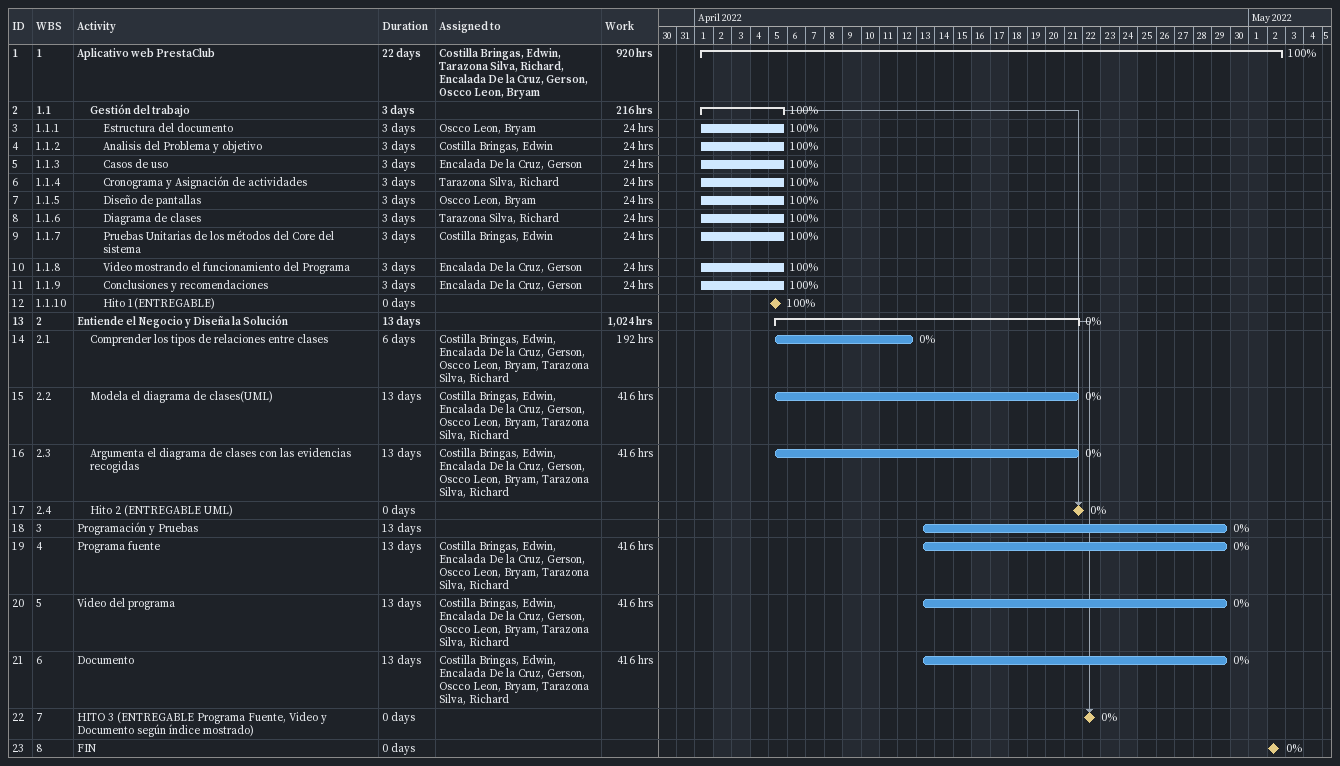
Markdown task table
| ID | WBS | Task | Duration | Start | Finish | Predecessors | Resources | % complete | Work (h) |
|---|---|---|---|---|---|---|---|---|---|
| 1 | 1 | **Aplicativo web PrestaClub** | 22d | 2022-04-01 | 2022-05-02 |  | Costilla Bringas, Edwin, Tarazona Silva, Richard, Encalada De la Cruz, Gerson, Oscco Leon, Bryam | 100 | 920 |
| 2 | 1.1 | **Gestión del trabajo** | 3d | 2022-04-01 | 2022-04-05 |  |  | 100 | 216 |
| 3 | 1.1.1 | Estructura del documento | 3d | 2022-04-01 | 2022-04-05 |  | Oscco Leon, Bryam | 100 | 24 |
| 4 | 1.1.2 | Analisis del Problema y objetivo | 3d | 2022-04-01 | 2022-04-05 |  | Costilla Bringas, Edwin | 100 | 24 |
| 5 | 1.1.3 | Casos de uso | 3d | 2022-04-01 | 2022-04-05 |  | Encalada De la Cruz, Gerson | 100 | 24 |
| 6 | 1.1.4 | Cronograma y Asignación de actividades | 3d | 2022-04-01 | 2022-04-05 |  | Tarazona Silva, Richard | 100 | 24 |
| 7 | 1.1.5 | Diseño de pantallas | 3d | 2022-04-01 | 2022-04-05 |  | Oscco Leon, Bryam | 100 | 24 |
| 8 | 1.1.6 | Diagrama de clases | 3d | 2022-04-01 | 2022-04-05 |  | Tarazona Silva, Richard | 100 | 24 |
| 9 | 1.1.7 | Pruebas Unitarias de los métodos del Core del sistema | 3d | 2022-04-01 | 2022-04-05 |  | Costilla Bringas, Edwin | 100 | 24 |
| 10 | 1.1.8 | Video mostrando el funcionamiento del Programa | 3d | 2022-04-01 | 2022-04-05 |  | Encalada De la Cruz, Gerson | 100 | 24 |
| 11 | 1.1.9 | Conclusiones y recomendaciones | 3d | 2022-04-01 | 2022-04-05 |  | Encalada De la Cruz, Gerson | 100 | 24 |
| 12 | 1.1.10 | Hito 1(ENTREGABLE) | 0d | 2022-04-05 | 2022-04-05 |  |  | 100 |  |
| 13 | 2 | **Entiende el Negocio y Diseña la Solución** | 13d | 2022-04-05 | 2022-04-21 |  |  | 0 | 1024 |
| 14 | 2.1 | Comprender los tipos de relaciones entre clases | 6d | 2022-04-05 | 2022-04-12 |  | Costilla Bringas, Edwin, Encalada De la Cruz, Gerson, Oscco Leon, Bryam, Tarazona Silva, Richard | 0 | 192 |
| 15 | 2.2 | Modela el diagrama de clases(UML) | 13d | 2022-04-05 | 2022-04-21 |  | Costilla Bringas, Edwin, Encalada De la Cruz, Gerson, Oscco Leon, Bryam, Tarazona Silva, Richard | 0 | 416 |
| 16 | 2.3 | Argumenta el diagrama de clases con las evidencias recogidas | 13d | 2022-04-05 | 2022-04-21 |  | Costilla Bringas, Edwin, Encalada De la Cruz, Gerson, Oscco Leon, Bryam, Tarazona Silva, Richard | 0 | 416 |
| 17 | 2.4 | Hito 2 (ENTREGABLE UML) | 0d | 2022-04-21 | 2022-04-21 | 2 |  | 0 |  |
| 18 | 3 | Programación y Pruebas | 13d | 2022-04-13 | 2022-04-29 |  |  | 0 |  |
| 19 | 4 | Programa fuente | 13d | 2022-04-13 | 2022-04-29 |  | Costilla Bringas, Edwin, Encalada De la Cruz, Gerson, Oscco Leon, Bryam, Tarazona Silva, Richard | 0 | 416 |
| 20 | 5 | Video del programa | 13d | 2022-04-13 | 2022-04-29 |  | Costilla Bringas, Edwin, Encalada De la Cruz, Gerson, Oscco Leon, Bryam, Tarazona Silva, Richard | 0 | 416 |
| 21 | 6 | Documento | 13d | 2022-04-13 | 2022-04-29 |  | Costilla Bringas, Edwin, Encalada De la Cruz, Gerson, Oscco Leon, Bryam, Tarazona Silva, Richard | 0 | 416 |
| 22 | 7 | HITO 3 (ENTREGABLE Programa Fuente, Video y Documento según índice mostrado) | 0d | 2022-04-22 | 2022-04-22 | 13 |  | 0 |  |
| 23 | 8 | FIN | 0d | 2022-05-02 | 2022-05-02 |  |  | 0 |  |
